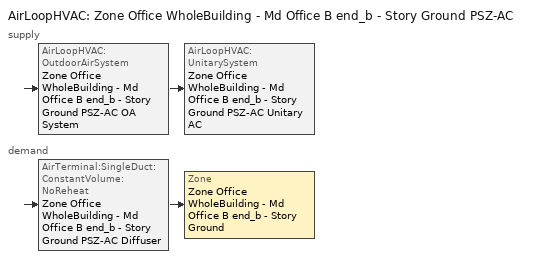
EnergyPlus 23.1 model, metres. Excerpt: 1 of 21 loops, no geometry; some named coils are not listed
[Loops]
AirLoopHVAC 'Zone Office WholeBuilding - Md Office B end_b - Story Ground PSZ-AC'
 supply: AirLoopHVAC:OutdoorAirSystem 'Zone Office WholeBuilding - Md Office B end_b - Story Ground PSZ-AC OA System' > AirLoopHVAC:UnitarySystem 'Zone Office WholeBuilding - Md Office B end_b - Story Ground PSZ-AC Unitary AC'
 demand: AirTerminal:SingleDuct:ConstantVolume:NoReheat 'Zone Office WholeBuilding - Md Office B end_b - Story Ground PSZ-AC Diffuser' > Zone 'Zone Office WholeBuilding - Md Office B end_b - Story Ground'
[ZoneControl:Thermostat]
Zone Office WholeBuilding - Md Office B end_b - Story Ground Thermostat: Zone or ZoneList=Zone Office WholeBuilding - Md Office B end_b - Story Ground; Control Type Schedule=Zone Office WholeBuilding - Md Office B end_b - Story Ground Thermostat Schedule; Control 1=Office WholeBuilding - Md Office - 90.1-2016 Thermostat 10; Temperature Difference Between Cutout And Setpoint {deltaC}=0
[ThermostatSetpoint:DualSetpoint]
Office WholeBuilding - Md Office - 90.1-2016 Thermostat 10: Heating Setpoint Temperature Schedule=OfficeMedium HTGSETP_SCH_YES_OPTIMUM; Cooling Setpoint Temperature Schedule=OfficeMedium CLGSETP_SCH_YES_OPTIMUM
[AirTerminal:SingleDuct:ConstantVolume:NoReheat]
Zone Office WholeBuilding - Md Office B end_b - Story Ground PSZ-AC Diffuser: Availability Schedule=Always On Discrete; Maximum Air Flow Rate {m3/s}=AutoSize
[Zone equipment]
Zone Office WholeBuilding - Md Office B end_b - Story Ground: Zone Office WholeBuilding - Md Office B end_b - Story Ground PSZ-AC Diffuser
[Sizing:Zone]
Zone Office WholeBuilding - Md Office B end_b - Story Ground: Zone Cooling Design Supply Air Temperature Input Method=SupplyAirTemperature; Zone Cooling Design Supply Air Temperature {C}=12.7778; Zone Cooling Design Supply Air Temperature Difference {deltaC}=11.11; Zone Heating Design Supply Air Temperature Input Method=SupplyAirTemperature; Zone Heating Design Supply Air Temperature {C}=50; Zone Heating Design Supply Air Temperature Difference {deltaC}=11.11; Zone Cooling Design Supply Air Humidity Ratio {kgWater/kgDryAir}=0.0085; Zone Heating Design Supply Air Humidity Ratio {kgWater/kgDryAir}=0.008; Design Specification Outdoor Air Object=Zone Office WholeBuilding - Md Office B end_b - Story Ground DSOA Space List; Cooling Design Air Flow Method=DesignDay; Cooling Design Air Flow Rate {m3/s}=0; Cooling Minimum Air Flow per Zone Floor Area {m3/s-m2}=0.000762; Cooling Minimum Air Flow {m3/s}=0; Cooling Minimum Air Flow Fraction=0; Heating Design Air Flow Method=DesignDay; Heating Design Air Flow Rate {m3/s}=0; Heating Maximum Air Flow per Zone Floor Area {m3/s-m2}=0.002032; Heating Maximum Air Flow {m3/s}=0.141576; Heating Maximum Air Flow Fraction=0.3; Account for Dedicated Outdoor Air System=No; Zone Load Sizing Method=Sensible Load Only No Latent Load; Zone Latent Cooling Design Supply Air Humidity Ratio Input Method=HumidityRatioDifference; Zone Cooling Design Supply Air Humidity Ratio Difference {kgWater/kgDryAir}=0.005; Zone Latent Heating Design Supply Air Humidity Ratio Input Method=HumidityRatioDifference; Zone Humidification Design Supply Air Humidity Ratio Difference {kgWater/kgDryAir}=0.005
[Controller:MechanicalVentilation]
Controller Mechanical Ventilation 6: Availability Schedule=Zone Office WholeBuilding - Md Office B end_b - Story Ground PSZ-AC Occ Sch; Demand Controlled Ventilation=No; System Outdoor Air Method=ZoneSum; Zone or ZoneList Name 1=Zone Office WholeBuilding - Md Office B end_b - Story Ground; Design Specification Outdoor Air Object Name 1=Office WholeBuilding - Md Office Ventilation
[DesignSpecification:OutdoorAir]
Office WholeBuilding - Md Office Ventilation: Outdoor Air Method=Sum; Outdoor Air Flow per Person {m3/s-person}=0; Outdoor Air Flow per Zone Floor Area {m3/s-m2}=0.0004318; Outdoor Air Flow per Zone {m3/s}=0; Outdoor Air Flow Air Changes per Hour {1/hr}=0
[DesignSpecification:OutdoorAir:SpaceList]
Zone Office WholeBuilding - Md Office B end_b - Story Ground DSOA Space List: Space Name 1=Office WholeBuilding - Md Office B end_b - Story Ground; Space Design Specification Outdoor Air Object Name 1=Office WholeBuilding - Md Office Ventilation
[AirLoopHVAC]
Zone Office WholeBuilding - Md Office B end_b - Story Ground PSZ-AC: Design Supply Air Flow Rate {m3/s}=AutoSize; Design Return Air Flow Fraction of Supply Air Flow=1
[Sizing:System]
Zone Office WholeBuilding - Md Office B end_b - Story Ground PSZ-AC: Type of Load to Size On=Sensible; Design Outdoor Air Flow Rate {m3/s}=Autosize; Central Heating Maximum System Air Flow Ratio=1; Preheat Design Temperature {C}=7.22222; Preheat Design Humidity Ratio {kgWater/kgDryAir}=0.008; Precool Design Temperature {C}=12.7778; Precool Design Humidity Ratio {kgWater/kgDryAir}=0.008; Central Cooling Design Supply Air Temperature {C}=12.7778; Central Heating Design Supply Air Temperature {C}=50; Type of Zone Sum to Use=Coincident; 100% Outdoor Air in Cooling=No; 100% Outdoor Air in Heating=No; Central Cooling Design Supply Air Humidity Ratio {kgWater/kgDryAir}=0.0085; Central Heating Design Supply Air Humidity Ratio {kgWater/kgDryAir}=0.008; Cooling Supply Air Flow Rate Method=DesignDay; Cooling Supply Air Flow Rate {m3/s}=0; Cooling Supply Air Flow Rate Per Floor Area {m3/s-m2}=0.00996765; Cooling Fraction of Autosized Cooling Supply Air Flow Rate=1; Cooling Supply Air Flow Rate Per Unit Cooling Capacity {m3/s-W}=3.94755e-05; Heating Supply Air Flow Rate Method=DesignDay; Heating Supply Air Flow Rate {m3/s}=0; Heating Supply Air Flow Rate Per Floor Area {m3/s-m2}=0.00996765; Heating Fraction of Autosized Heating Supply Air Flow Rate=1; Heating Fraction of Autosized Cooling Supply Air Flow Rate=1; Heating Supply Air Flow Rate Per Unit Heating Capacity {m3/s-W}=3.15882e-05; System Outdoor Air Method=ZoneSum; Zone Maximum Outdoor Air Fraction=1; Cooling Design Capacity Method=CoolingDesignCapacity; Cooling Design Capacity {W}=Autosize; Cooling Design Capacity Per Floor Area {W/m2}=234.7; Fraction of Autosized Cooling Design Capacity=1; Heating Design Capacity Method=HeatingDesignCapacity; Heating Design Capacity {W}=Autosize; Heating Design Capacity Per Floor Area {W/m2}=157; Fraction of Autosized Heating Design Capacity=1; Central Cooling Capacity Control Method=OnOff; Occupant Diversity=Autosize
[Controller:OutdoorAir]
Zone Office WholeBuilding - Md Office B end_b - Story Ground PSZ-AC OA System Controller: Minimum Outdoor Air Flow Rate {m3/s}=Autosize; Maximum Outdoor Air Flow Rate {m3/s}=Autosize; Economizer Control Type=NoEconomizer; Economizer Control Action Type=ModulateFlow; Economizer Maximum Limit Dry-Bulb Temperature {C}=28; Economizer Maximum Limit Enthalpy {J/kg}=64000; Lockout Type=LockoutWithHeating; Minimum Limit Type=FixedMinimum; Minimum Outdoor Air Schedule=Zone Office WholeBuilding - Md Office B end_b - Story Ground PSZ-AC Occ Sch; Maximum Fraction of Outdoor Air Schedule=ZoneOfficeWholeBuildingMdOfficeBendbStoryGroundPSZACmaxOASch; Mechanical Ventilation Controller=Controller Mechanical Ventilation 6; High Humidity Control=No; Control High Indoor Humidity Based on Outdoor Humidity Ratio=Yes; Heat Recovery Bypass Control Type=BypassWhenWithinEconomizerLimits
[SetpointManager:MixedAir]
Zone Office WholeBuilding - Md Office B end_b - Story Ground PSZ-AC Mixed Air Node OS Default SPM: Control Variable=Temperature; Setpoint Node or NodeList=Zone Office WholeBuilding - Md Office B end_b - Story Ground PSZ-AC Mixed Air Node
[AirLoopHVAC:UnitarySystem]
Zone Office WholeBuilding - Md Office B end_b - Story Ground PSZ-AC Unitary AC: Control Type=Load; Controlling Zone or Thermostat Location=Zone Office WholeBuilding - Md Office B end_b - Story Ground; Dehumidification Control Type=None; Availability Schedule=Outage Availability Schedule; Supply Fan=Zone Office WholeBuilding - Md Office B end_b - Story Ground PSZ-AC Fan; Fan Placement=DrawThrough; Supply Air Fan Operating Mode Schedule=Zone Office WholeBuilding - Md Office B end_b - Story Ground PSZ-AC Occ Sch; Heating Coil=Zone Office WholeBuilding - Md Office B end_b - Story Ground PSZ-AC Water Htg Coil; DX Heating Coil Sizing Ratio=1; Cooling Coil=Zone Office WholeBuilding - Md Office B end_b - Story Ground PSZ-AC 1spd DX AC Clg Coil 11kBtu/hr 14.0SEER; Use DOAS DX Cooling Coil=No; Minimum Supply Air Temperature {C}=2; Latent Load Control=SensibleOnlyLoadControl; Supplemental Heating Coil=Zone Office WholeBuilding - Md Office B end_b - Story Ground PSZ-AC Electric Backup Htg Coil; Cooling Supply Air Flow Rate {m3/s}=Autosize; Heating Supply Air Flow Rate {m3/s}=Autosize; No Load Supply Air Flow Rate {m3/s}=Autosize; Maximum Supply Air Temperature {C}=80; Maximum Outdoor Dry-Bulb Temperature for Supplemental Heater Operation {C}=21; Maximum Cycling Rate {cycles/hr}=2.5; Heat Pump Time Constant {s}=60; Fraction of On-Cycle Power Use=0.01; Heat Pump Fan Delay Time {s}=60; Ancillary On-Cycle Electric Power {W}=0; Ancillary Off-Cycle Electric Power {W}=0
[Fan:OnOff]
Zone Office WholeBuilding - Md Office B end_b - Story Ground PSZ-AC Fan: Availability Schedule=Always On Discrete; Fan Total Efficiency=0.55575; Pressure Rise {Pa}=622.722; Maximum Flow Rate {m3/s}=Autosize; Motor Efficiency=0.855; Motor In Airstream Fraction=1; Fan Power Ratio Function of Speed Ratio Curve=Fan On Off Power Curve 5; Fan Efficiency Ratio Function of Speed Ratio Curve=Fan On Off Efficiency Curve 5
[Coil:Cooling:DX:SingleSpeed]
Zone Office WholeBuilding - Md Office B end_b - Story Ground PSZ-AC 1spd DX AC Clg Coil 11kBtu/hr 14.0SEER: Availability Schedule=Always On Discrete; Gross Rated Total Cooling Capacity {W}=Autosize; Gross Rated Sensible Heat Ratio=Autosize; Gross Rated Cooling COP {W/W}=4.11713; Rated Air Flow Rate {m3/s}=Autosize; Rated Evaporator Fan Power Per Volume Flow Rate 2017 {W/(m3/s)}=773.3; Rated Evaporator Fan Power Per Volume Flow Rate 2023 {W/(m3/s)}=934.4; Total Cooling Capacity Function of Temperature Curve=PSZ-AC_Unitary_PackagecoolCapFT; Total Cooling Capacity Function of Flow Fraction Curve=PSZ-AC_Unitary_PackagecoolFFF; Energy Input Ratio Function of Temperature Curve=PSZ-AC DX Unitary Package EIRFT; Energy Input Ratio Function of Flow Fraction Curve=PSZ-AC_Unitary_PackagecoolEIRFFF; Part Load Fraction Correlation Curve=PSZ-AC_Unitary_PackagecoolPLR; Minimum Outdoor Dry-Bulb Temperature for Compressor Operation {C}=-25; Nominal Time for Condensate Removal to Begin {s}=0; Ratio of Initial Moisture Evaporation Rate and Steady State Latent Capacity=0; Maximum Cycling Rate {cycles/hr}=0; Latent Capacity Time Constant {s}=0; Condenser Type=AirCooled; Evaporative Condenser Effectiveness=0.9; Evaporative Condenser Air Flow Rate {m3/s}=Autosize; Evaporative Condenser Pump Rated Power Consumption {W}=Autosize; Crankcase Heater Capacity {W}=0; Maximum Outdoor Dry-Bulb Temperature for Crankcase Heater Operation {C}=10; Basin Heater Capacity {W/K}=0; Basin Heater Setpoint Temperature {C}=2
[Coil:Heating:Electric]
Zone Office WholeBuilding - Md Office B end_b - Story Ground PSZ-AC Electric Backup Htg Coil: Availability Schedule=Always On Discrete; Efficiency=1; Nominal Capacity {W}=Autosize
[SetpointManager:SingleZone:Reheat]
Zone Office WholeBuilding - Md Office B end_b - Story Ground Setpoint Manager SZ Reheat: Control Variable=Temperature; Minimum Supply Air Temperature {C}=12.7778; Maximum Supply Air Temperature {C}=50; Control Zone=Zone Office WholeBuilding - Md Office B end_b - Story Ground; Setpoint Node or NodeList=Zone Office WholeBuilding - Md Office B end_b - Story Ground PSZ-AC Supply Outlet Node
[Schedule:Day:Interval]
OfficeMedium HTGSETP_SCH_YES_OPTIMUM Default: Average, 24:00, 18.7783
Schedule Day 44: No, 01:00, 0.782448, 02:00, 1.56488, 03:00, 0, 04:00, 0, 05:00, 0, 06:00, 0, 07:00, 0, 08:00, 0, 09:00, 0, 10:00, 0, 11:00, 0, 12:00, 0, 13:00, 0, 14:00, 0, 15:00, 0, 16:00, 0, 17:00, 0, 18:00, 0, 19:00, 0, 20:00, 0, 21:00, 0, 22:00, 0, 23:00, 0, 24:00, 0
Schedule Day 45: No, 01:00, 0, 02:00, 0, 03:00, 2.34731, 04:00, 3.12973, 05:00, 3.91216, 06:00, 4.69459, 07:00, 5.47702, 08:00, 6.25945, 09:00, 7.04188, 10:00, 7.82431, 11:00, 8.60674, 12:00, 9.38916, 13:00, 10.1716, 14:00, 10.954, 15:00, 11.7365, 16:00, 12.5189, 17:00, 13.3013, 18:00, 14.0837, 19:00, 14.8662, 20:00, 15.6486, 21:00, 16.431, 22:00, 17.2135, 23:00, 17.9959, 24:00, 18.7783
OfficeMedium HTGSETP_SCH_YES_OPTIMUM Summer Design Day: No, 24:00, 15.6
OfficeMedium HTGSETP_SCH_YES_OPTIMUM Winter Design Day: No, 05:00, 15.6, 06:00, 17.6, 07:00, 19.6, 22:00, 21, 24:00, 15.6
OfficeMedium CLGSETP_SCH_YES_OPTIMUM Default: Average, 24:00, 88.9143
Schedule Day 30: No, 01:00, 3.70485, 02:00, 7.40961, 03:00, 0, 04:00, 0, 05:00, 0, 06:00, 0, 07:00, 0, 08:00, 0, 09:00, 0, 10:00, 0, 11:00, 0, 12:00, 0, 13:00, 0, 14:00, 0, 15:00, 0, 16:00, 0, 17:00, 0, 18:00, 0, 19:00, 0, 20:00, 0, 21:00, 0, 22:00, 0, 23:00, 0, 24:00, 0
Schedule Day 31: No, 01:00, 0, 02:00, 0, 03:00, 11.1144, 04:00, 14.8191, 05:00, 18.5239, 06:00, 22.2286, 07:00, 25.9334, 08:00, 29.6382, 09:00, 33.3429, 10:00, 37.0477, 11:00, 40.7524, 12:00, 44.4572, 13:00, 48.1619, 14:00, 51.8667, 15:00, 55.5715, 16:00, 59.2762, 17:00, 62.981, 18:00, 66.6857, 19:00, 70.3905, 20:00, 74.0953, 21:00, 77.8, 22:00, 81.5048, 23:00, 85.2095, 24:00, 88.9143
OfficeMedium CLGSETP_SCH_YES_OPTIMUM Summer Design Day: No, 05:00, 26.7, 06:00, 25.7, 07:00, 25, 22:00, 24, 24:00, 26.7
OfficeMedium CLGSETP_SCH_YES_OPTIMUM Winter Design Day: No, 24:00, 26.7
Zone Office WholeBuilding - Md Office B end_b - Story Ground PSZ-AC Occ Sch Sunday: No, 24:00, 0
Zone Office WholeBuilding - Md Office B end_b - Story Ground PSZ-AC Occ Sch Default: No, 00:10, 1, 21:30, 0, 24:00, 1
Zone Office WholeBuilding - Md Office B end_b - Story Ground PSZ-AC Occ Sch Saturday: No, 07:20, 0, 12:59, 1, 24:00, 0
Schedule Day 28: No, 01:00, 0, 02:00, 0, 03:00, 0, 04:00, 0, 05:00, 0, 06:00, 0, 07:00, 0, 08:00, 0, 09:00, 0, 10:00, 0, 11:00, 0, 12:00, 0, 13:00, 0, 14:00, 0, 15:00, 0, 16:00, 0, 17:00, 0, 18:00, 0, 19:00, 0, 20:00, 0, 21:00, 0, 22:00, 0, 23:00, 0, 24:00, 0
Schedule Day 29: No, 01:00, 0, 02:00, 0, 03:00, 0, 04:00, 0, 05:00, 0, 06:00, 0, 07:00, 0, 08:00, 0, 09:00, 0, 10:00, 0, 11:00, 0, 12:00, 0, 13:00, 0, 14:00, 0, 15:00, 0, 16:00, 0, 17:00, 0, 18:00, 0, 19:00, 0, 20:00, 0, 21:00, 0, 22:00, 1, 23:00, 1, 24:00, 1
Zone Office WholeBuilding - Md Office B end_b - Story Ground PSZ-AC Occ Sch Summer Design Day; Zone Office WholeBuilding - Md Office B end_b - Story Ground PSZ-AC Occ Sch Winter Design Day: No, 24:00, 1
Schedule Day 24: No, 01:00, 0.7, 02:00, 0.7, 03:00, 0, 04:00, 0, 05:00, 0, 06:00, 0, 07:00, 0, 08:00, 0, 09:00, 0, 10:00, 0, 11:00, 0, 12:00, 0, 13:00, 0, 14:00, 0, 15:00, 0, 16:00, 0, 17:00, 0, 18:00, 0, 19:00, 0, 20:00, 0, 21:00, 0, 22:00, 0, 23:00, 0, 24:00, 0
Schedule Day 25: No, 01:00, 0, 02:00, 0, 03:00, 0.7, 04:00, 0.7, 05:00, 0.7, 06:00, 0.7, 07:00, 0.7, 08:00, 0.7, 09:00, 0.7, 10:00, 0.7, 11:00, 0.7, 12:00, 0.7, 13:00, 0.7, 14:00, 0.7, 15:00, 0.7, 16:00, 0.7, 17:00, 0.7, 18:00, 0.7, 19:00, 0.7, 20:00, 0.7, 21:00, 0.7, 22:00, 0.7, 23:00, 0.7, 24:00, 0.7
ZoneOfficeWholeBuildingMdOfficeBendbStoryGroundPSZACmaxOASchDefault: No, 24:00, 0.7
[Schedule:Week:Daily]
OfficeMedium HTGSETP_SCH_YES_OPTIMUM Week Rule - Jan1-May27; OfficeMedium HTGSETP_SCH_YES_OPTIMUM Week Rule - Jun4-Dec31: OfficeMedium HTGSETP_SCH_YES_OPTIMUM Default, OfficeMedium HTGSETP_SCH_YES_OPTIMUM Default, OfficeMedium HTGSETP_SCH_YES_OPTIMUM Default, OfficeMedium HTGSETP_SCH_YES_OPTIMUM Default, OfficeMedium HTGSETP_SCH_YES_OPTIMUM Default, OfficeMedium HTGSETP_SCH_YES_OPTIMUM Default, OfficeMedium HTGSETP_SCH_YES_OPTIMUM Default, OfficeMedium HTGSETP_SCH_YES_OPTIMUM Default, OfficeMedium HTGSETP_SCH_YES_OPTIMUM Summer Design Day, OfficeMedium HTGSETP_SCH_YES_OPTIMUM Winter Design Day, OfficeMedium HTGSETP_SCH_YES_OPTIMUM Default, OfficeMedium HTGSETP_SCH_YES_OPTIMUM Default
OfficeMedium HTGSETP_SCH_YES_OPTIMUM Week Rule - May28-Jun3: OfficeMedium HTGSETP_SCH_YES_OPTIMUM Default, OfficeMedium HTGSETP_SCH_YES_OPTIMUM Default, OfficeMedium HTGSETP_SCH_YES_OPTIMUM Default, OfficeMedium HTGSETP_SCH_YES_OPTIMUM Default, Schedule Day 44, Schedule Day 45, OfficeMedium HTGSETP_SCH_YES_OPTIMUM Default, OfficeMedium HTGSETP_SCH_YES_OPTIMUM Default, OfficeMedium HTGSETP_SCH_YES_OPTIMUM Summer Design Day, OfficeMedium HTGSETP_SCH_YES_OPTIMUM Winter Design Day, OfficeMedium HTGSETP_SCH_YES_OPTIMUM Default, OfficeMedium HTGSETP_SCH_YES_OPTIMUM Default
OfficeMedium CLGSETP_SCH_YES_OPTIMUM Week Rule - Jan1-May27; OfficeMedium CLGSETP_SCH_YES_OPTIMUM Week Rule - Jun4-Dec31: OfficeMedium CLGSETP_SCH_YES_OPTIMUM Default, OfficeMedium CLGSETP_SCH_YES_OPTIMUM Default, OfficeMedium CLGSETP_SCH_YES_OPTIMUM Default, OfficeMedium CLGSETP_SCH_YES_OPTIMUM Default, OfficeMedium CLGSETP_SCH_YES_OPTIMUM Default, OfficeMedium CLGSETP_SCH_YES_OPTIMUM Default, OfficeMedium CLGSETP_SCH_YES_OPTIMUM Default, OfficeMedium CLGSETP_SCH_YES_OPTIMUM Default, OfficeMedium CLGSETP_SCH_YES_OPTIMUM Summer Design Day, OfficeMedium CLGSETP_SCH_YES_OPTIMUM Winter Design Day, OfficeMedium CLGSETP_SCH_YES_OPTIMUM Default, OfficeMedium CLGSETP_SCH_YES_OPTIMUM Default
OfficeMedium CLGSETP_SCH_YES_OPTIMUM Week Rule - May28-Jun3: OfficeMedium CLGSETP_SCH_YES_OPTIMUM Default, OfficeMedium CLGSETP_SCH_YES_OPTIMUM Default, OfficeMedium CLGSETP_SCH_YES_OPTIMUM Default, OfficeMedium CLGSETP_SCH_YES_OPTIMUM Default, Schedule Day 30, Schedule Day 31, OfficeMedium CLGSETP_SCH_YES_OPTIMUM Default, OfficeMedium CLGSETP_SCH_YES_OPTIMUM Default, OfficeMedium CLGSETP_SCH_YES_OPTIMUM Summer Design Day, OfficeMedium CLGSETP_SCH_YES_OPTIMUM Winter Design Day, OfficeMedium CLGSETP_SCH_YES_OPTIMUM Default, OfficeMedium CLGSETP_SCH_YES_OPTIMUM Default
Zone Office WholeBuilding - Md Office B end_b - Story Ground PSZ-AC Occ Sch Week Rule - Jan1-May27; Zone Office WholeBuilding - Md Office B end_b - Story Ground PSZ-AC Occ Sch Week Rule - Jun4-Dec31: Zone Office WholeBuilding - Md Office B end_b - Story Ground PSZ-AC Occ Sch Sunday, Zone Office WholeBuilding - Md Office B end_b - Story Ground PSZ-AC Occ Sch Default, Zone Office WholeBuilding - Md Office B end_b - Story Ground PSZ-AC Occ Sch Default, Zone Office WholeBuilding - Md Office B end_b - Story Ground PSZ-AC Occ Sch Default, Zone Office WholeBuilding - Md Office B end_b - Story Ground PSZ-AC Occ Sch Default, Zone Office WholeBuilding - Md Office B end_b - Story Ground PSZ-AC Occ Sch Default, Zone Office WholeBuilding - Md Office B end_b - Story Ground PSZ-AC Occ Sch Saturday, Zone Office WholeBuilding - Md Office B end_b - Story Ground PSZ-AC Occ Sch Default, Zone Office WholeBuilding - Md Office B end_b - Story Ground PSZ-AC Occ Sch Summer Design Day, Zone Office WholeBuilding - Md Office B end_b - Story Ground PSZ-AC Occ Sch Winter Design Day, Zone Office WholeBuilding - Md Office B end_b - Story Ground PSZ-AC Occ Sch Default, Zone Office WholeBuilding - Md Office B end_b - Story Ground PSZ-AC Occ Sch Default
Zone Office WholeBuilding - Md Office B end_b - Story Ground PSZ-AC Occ Sch Week Rule - May28-Jun3: Zone Office WholeBuilding - Md Office B end_b - Story Ground PSZ-AC Occ Sch Sunday, Zone Office WholeBuilding - Md Office B end_b - Story Ground PSZ-AC Occ Sch Default, Zone Office WholeBuilding - Md Office B end_b - Story Ground PSZ-AC Occ Sch Default, Zone Office WholeBuilding - Md Office B end_b - Story Ground PSZ-AC Occ Sch Default, Schedule Day 28, Schedule Day 29, Zone Office WholeBuilding - Md Office B end_b - Story Ground PSZ-AC Occ Sch Saturday, Zone Office WholeBuilding - Md Office B end_b - Story Ground PSZ-AC Occ Sch Default, Zone Office WholeBuilding - Md Office B end_b - Story Ground PSZ-AC Occ Sch Summer Design Day, Zone Office WholeBuilding - Md Office B end_b - Story Ground PSZ-AC Occ Sch Winter Design Day, Zone Office WholeBuilding - Md Office B end_b - Story Ground PSZ-AC Occ Sch Default, Zone Office WholeBuilding - Md Office B end_b - Story Ground PSZ-AC Occ Sch Default
ZoneOfficeWholeBuildingMdOfficeBendbStoryGroundPSZACmaxOASch Week Rule - Jan1-May27; ZoneOfficeWholeBuildingMdOfficeBendbStoryGroundPSZACmaxOASch Week Rule - Jun4-Dec31: ZoneOfficeWholeBuildingMdOfficeBendbStoryGroundPSZACmaxOASchDefault, ZoneOfficeWholeBuildingMdOfficeBendbStoryGroundPSZACmaxOASchDefault, ZoneOfficeWholeBuildingMdOfficeBendbStoryGroundPSZACmaxOASchDefault, ZoneOfficeWholeBuildingMdOfficeBendbStoryGroundPSZACmaxOASchDefault, ZoneOfficeWholeBuildingMdOfficeBendbStoryGroundPSZACmaxOASchDefault, ZoneOfficeWholeBuildingMdOfficeBendbStoryGroundPSZACmaxOASchDefault, ZoneOfficeWholeBuildingMdOfficeBendbStoryGroundPSZACmaxOASchDefault, ZoneOfficeWholeBuildingMdOfficeBendbStoryGroundPSZACmaxOASchDefault, ZoneOfficeWholeBuildingMdOfficeBendbStoryGroundPSZACmaxOASchDefault, ZoneOfficeWholeBuildingMdOfficeBendbStoryGroundPSZACmaxOASchDefault, ZoneOfficeWholeBuildingMdOfficeBendbStoryGroundPSZACmaxOASchDefault, ZoneOfficeWholeBuildingMdOfficeBendbStoryGroundPSZACmaxOASchDefault
ZoneOfficeWholeBuildingMdOfficeBendbStoryGroundPSZACmaxOASch Week Rule - May28-Jun3: ZoneOfficeWholeBuildingMdOfficeBendbStoryGroundPSZACmaxOASchDefault, ZoneOfficeWholeBuildingMdOfficeBendbStoryGroundPSZACmaxOASchDefault, ZoneOfficeWholeBuildingMdOfficeBendbStoryGroundPSZACmaxOASchDefault, ZoneOfficeWholeBuildingMdOfficeBendbStoryGroundPSZACmaxOASchDefault, Schedule Day 24, Schedule Day 25, ZoneOfficeWholeBuildingMdOfficeBendbStoryGroundPSZACmaxOASchDefault, ZoneOfficeWholeBuildingMdOfficeBendbStoryGroundPSZACmaxOASchDefault, ZoneOfficeWholeBuildingMdOfficeBendbStoryGroundPSZACmaxOASchDefault, ZoneOfficeWholeBuildingMdOfficeBendbStoryGroundPSZACmaxOASchDefault, ZoneOfficeWholeBuildingMdOfficeBendbStoryGroundPSZACmaxOASchDefault, ZoneOfficeWholeBuildingMdOfficeBendbStoryGroundPSZACmaxOASchDefault
[Schedule:Year]
OfficeMedium HTGSETP_SCH_YES_OPTIMUM: OfficeMedium HTGSETP_SCH_YES_OPTIMUM Week Rule - Jan1-May27, 1, 1, 5, 27, OfficeMedium HTGSETP_SCH_YES_OPTIMUM Week Rule - May28-Jun3, 5, 28, 6, 3, OfficeMedium HTGSETP_SCH_YES_OPTIMUM Week Rule - Jun4-Dec31, 6, 4, 12, 31
OfficeMedium CLGSETP_SCH_YES_OPTIMUM: OfficeMedium CLGSETP_SCH_YES_OPTIMUM Week Rule - Jan1-May27, 1, 1, 5, 27, OfficeMedium CLGSETP_SCH_YES_OPTIMUM Week Rule - May28-Jun3, 5, 28, 6, 3, OfficeMedium CLGSETP_SCH_YES_OPTIMUM Week Rule - Jun4-Dec31, 6, 4, 12, 31
Zone Office WholeBuilding - Md Office B end_b - Story Ground PSZ-AC Occ Sch: Zone Office WholeBuilding - Md Office B end_b - Story Ground PSZ-AC Occ Sch Week Rule - Jan1-May27, 1, 1, 5, 27, Zone Office WholeBuilding - Md Office B end_b - Story Ground PSZ-AC Occ Sch Week Rule - May28-Jun3, 5, 28, 6, 3, Zone Office WholeBuilding - Md Office B end_b - Story Ground PSZ-AC Occ Sch Week Rule - Jun4-Dec31, 6, 4, 12, 31
ZoneOfficeWholeBuildingMdOfficeBendbStoryGroundPSZACmaxOASch: ZoneOfficeWholeBuildingMdOfficeBendbStoryGroundPSZACmaxOASch Week Rule - Jan1-May27, 1, 1, 5, 27, ZoneOfficeWholeBuildingMdOfficeBendbStoryGroundPSZACmaxOASch Week Rule - May28-Jun3, 5, 28, 6, 3, ZoneOfficeWholeBuildingMdOfficeBendbStoryGroundPSZACmaxOASch Week Rule - Jun4-Dec31, 6, 4, 12, 31
[Schedule:Compact]
Outage Availability Schedule: Through: 01/01, For: AllDays, Until: 24:00, 1, Through: 01/02, For: AllDays, Until: 24:00, 1, Through: 01/03, For: AllDays, Until: 24:00, 1, Through: 01/04, For: AllDays, Until: 24:00, 1, Through: 01/05, For: AllDays, Until: 24:00, 1, Through: 01/06, For: AllDays, Until: 24:00, 1, Through: 01/07, For: AllDays, Until: 24:00, 1, Through: 01/08, For: AllDays, Until: 24:00, 1, Through: 01/09, For: AllDays, Until: 24:00, 1, Through: 01/10, For: AllDays, Until: 24:00, 1, Through: 01/11, For: AllDays, Until: 24:00, 1, Through: 01/12, For: AllDays, Until: 24:00, 1, Through: 01/13, For: AllDays, Until: 24:00, 1, Through: 01/14, For: AllDays, Until: 24:00, 1, Through: 01/15, For: AllDays, Until: 24:00, 1, Through: 01/16, For: AllDays, Until: 24:00, 1, Through: 01/17, For: AllDays, Until: 24:00, 1, Through: 01/18, For: AllDays, Until: 24:00, 1, Through: 01/19, For: AllDays, Until: 24:00, 1, Through: 01/20, For: AllDays, Until: 24:00, 1, Through: 01/21, For: AllDays, Until: 24:00, 1, Through: 01/22, For: AllDays, Until: 24:00, 1, Through: 01/23, For: AllDays, Until: 24:00, 1, Through: 01/24, For: AllDays, Until: 24:00, 1, Through: 01/25, For: AllDays, Until: 24:00, 1, Through: 01/26, For: AllDays, Until: 24:00, 1, Through: 01/27, For: AllDays, Until: 24:00, 1, Through: 01/28, For: AllDays, Until: 24:00, 1, Through: 01/29, For: AllDays, Until: 24:00, 1, Through: 01/30, For: AllDays, Until: 24:00, 1, Through: 01/31, For: AllDays, Until: 24:00, 1, Through: 02/01, For: AllDays, Until: 24:00, 1, Through: 02/02, For: AllDays, Until: 24:00, 1, Through: 02/03, For: AllDays, Until: 24:00, 1, Through: 02/04, For: AllDays, Until: 24:00, 1, Through: 02/05, For: AllDays, Until: 24:00, 1, Through: 02/06, For: AllDays, Until: 24:00, 1, Through: 02/07, For: AllDays, Until: 24:00, 1, Through: 02/08, For: AllDays, Until: 24:00, 1, Through: 02/09, For: AllDays, Until: 24:00, 1, Through: 02/10, For: AllDays, Until: 24:00, 1, Through: 02/11, For: AllDays, Until: 24:00, 1, Through: 02/12, For: AllDays, Until: 24:00, 1, Through: 02/13, For: AllDays, Until: 24:00, 1, Through: 02/14, For: AllDays, Until: 24:00, 1, Through: 02/15, For: AllDays, Until: 24:00, 1, Through: 02/16, For: AllDays, Until: 24:00, 1, Through: 02/17, For: AllDays, Until: 24:00, 1, Through: 02/18, For: AllDays, Until: 24:00, 1, Through: 02/19, For: AllDays, Until: 24:00, 1, Through: 02/20, For: AllDays, Until: 24:00, 1, Through: 02/21, For: AllDays, Until: 24:00, 1, Through: 02/22, For: AllDays, Until: 24:00, 1, Through: 02/23, For: AllDays, Until: 24:00, 1, Through: 02/24, For: AllDays, Until: 24:00, 1, Through: 02/25, For: AllDays, Until: 24:00, 1, Through: 02/26, For: AllDays, Until: 24:00, 1, Through: 02/27, For: AllDays, Until: 24:00, 1, Through: 02/28, For: AllDays, Until: 24:00, 1, Through: 03/01, For: AllDays, Until: 24:00, 1, Through: 03/02, For: AllDays, Until: 24:00, 1, Through: 03/03, For: AllDays, Until: 24:00, 1, Through: 03/04, For: AllDays, Until: 24:00, 1, Through: 03/05, For: AllDays, Until: 24:00, 1, Through: 03/06, For: AllDays, Until: 24:00, 1, Through: 03/07, For: AllDays, Until: 24:00, 1, Through: 03/08, For: AllDays, Until: 24:00, 1, Through: 03/09, For: AllDays, Until: 24:00, 1, Through: 03/10, For: AllDays, Until: 24:00, 1, Through: 03/11, For: AllDays, Until: 24:00, 1, Through: 03/12, For: AllDays, Until: 24:00, 1, Through: 03/13, For: AllDays, Until: 24:00, 1, Through: 03/14, For: AllDays, Until: 24:00, 1, Through: 03/15, For: AllDays, Until: 24:00, 1, Through: 03/16, For: AllDays, Until: 24:00, 1, Through: 03/17, For: AllDays, Until: 24:00, 1, Through: 03/18, For: AllDays, Until: 24:00, 1, Through: 03/19, For: AllDays, Until: 24:00, 1, Through: 03/20, For: AllDays, Until: 24:00, 1, Through: 03/21, For: AllDays, Until: 24:00, 1, Through: 03/22, For: AllDays, Until: 24:00, 1, Through: 03/23, For: AllDays, Until: 24:00, 1, Through: 03/24, For: AllDays, Until: 24:00, 1, Through: 03/25, For: AllDays, Until: 24:00, 1, Through: 03/26, For: AllDays, Until: 24:00, 1, Through: 03/27, For: AllDays, Until: 24:00, 1, Through: 03/28, For: AllDays, Until: 24:00, 1, Through: 03/29, For: AllDays, Until: 24:00, 1, Through: 03/30, For: AllDays, Until: 24:00, 1, Through: 03/31, For: AllDays, Until: 24:00, 1, Through: 04/01, For: AllDays, Until: 24:00, 1, Through: 04/02, For: AllDays, Until: 24:00, 1, Through: 04/03, For: AllDays, Until: 24:00, 1, Through: 04/04, For: AllDays, Until: 24:00, 1, Through: 04/05, For: AllDays, Until: 24:00, 1, Through: 04/06, For: AllDays, Until: 24:00, 1, Through: 04/07, For: AllDays, Until: 24:00, 1, Through: 04/08, For: AllDays, Until: 24:00, 1, Through: 04/09, For: AllDays, Until: 24:00, 1, Through: 04/10, For: AllDays, Until: 24:00, 1, Through: 04/11, For: AllDays, Until: 24:00, 1, Through: 04/12, For: AllDays, Until: 24:00, 1, Through: 04/13, For: AllDays, Until: 24:00, 1, Through: 04/14, For: AllDays, Until: 24:00, 1, Through: 04/15, For: AllDays, Until: 24:00, 1, Through: 04/16, For: AllDays, Until: 24:00, 1, Through: 04/17, For: AllDays, Until: 24:00, 1, Through: 04/18, For: AllDays, Until: 24:00, 1, Through: 04/19, For: AllDays, Until: 24:00, 1, Through: 04/20, For: AllDays, Until: 24:00, 1, Through: 04/21, For: AllDays, Until: 24:00, 1, Through: 04/22, For: AllDays, Until: 24:00, 1, Through: 04/23, For: AllDays, Until: 24:00, 1, Through: 04/24, For: AllDays, Until: 24:00, 1, Through: 04/25, For: AllDays, Until: 24:00, 1, Through: 04/26, For: AllDays, Until: 24:00, 1, Through: 04/27, For: AllDays, Until: 24:00, 1, Through: 04/28, For: AllDays, Until: 24:00, 1, Through: 04/29, For: AllDays, Until: 24:00, 1, Through: 04/30, For: AllDays, Until: 24:00, 1, Through: 05/01, For: AllDays, Until: 24:00, 1, Through: 05/02, For: AllDays, Until: 24:00, 1, Through: 05/03, For: AllDays, Until: 24:00, 1, Through: 05/04, For: AllDays, Until: 24:00, 1, Through: 05/05, For: AllDays, Until: 24:00, 1, Through: 05/06, For: AllDays, Until: 24:00, 1, Through: 05/07, For: AllDays, Until: 24:00, 1, Through: 05/08, For: AllDays, Until: 24:00, 1, Through: 05/09, For: AllDays, Until: 24:00, 1, Through: 05/10, For: AllDays, Until: 24:00, 1, Through: 05/11, For: AllDays, Until: 24:00, 1, Through: 05/12, For: AllDays, Until: 24:00, 1, Through: 05/13, For: AllDays, Until: 24:00, 1, Through: 05/14, For: AllDays, Until: 24:00, 1, Through: 05/15, For: AllDays, Until: 24:00, 1, Through: 05/16, For: AllDays, Until: 24:00, 1, Through: 05/17, For: AllDays, Until: 24:00, 1, Through: 05/18, For: AllDays, Until: 24:00, 1, Through: 05/19, For: AllDays, Until: 24:00, 1, Through: 05/20, For: AllDays, Until: 24:00, 1, Through: 05/21, For: AllDays, Until: 24:00, 1, Through: 05/22, For: AllDays, Until: 24:00, 1, Through: 05/23, For: AllDays, Until: 24:00, 1, Through: 05/24, For: AllDays, Until: 24:00, 1, Through: 05/25, For: AllDays, Until: 24:00, 1, Through: 05/26, For: AllDays, Until: 24:00, 1, Through: 05/27, For: AllDays, Until: 24:00, 1, Through: 05/28, For: AllDays, Until: 24:00, 1, Through: 05/29, For: AllDays, Until: 24:00, 1, Through: 05/30, For: AllDays, Until: 24:00, 1, Through: 05/31, For: AllDays, Until: 24:00, 1, Through: 06/01, For: AllDays, Until: 02:00, 1, Until: 24:00, 0, Through: 06/02, For: AllDays, Until: 01:00, 0, Until: 24:00, 1, Through: 06/03, For: AllDays, Until: 24:00, 1, Through: 06/04, For: AllDays, Until: 24:00, 1, Through: 06/05, For: AllDays, Until: 24:00, 1, Through: 06/06, For: AllDays, Until: 24:00, 1, Through: 06/07, For: AllDays, Until: 24:00, 1, Through: 06/08, For: AllDays, Until: 24:00, 1, Through: 06/09, For: AllDays, Until: 24:00, 1, Through: 06/10, For: AllDays, Until: 24:00, 1, Through: 06/11, For: AllDays, Until: 24:00, 1, Through: 06/12, For: AllDays, Until: 24:00, 1, Through: 06/13, For: AllDays, Until: 24:00, 1, Through: 06/14, For: AllDays, Until: 24:00, 1, Through: 06/15, For: AllDays, Until: 24:00, 1, Through: 06/16, For: AllDays, Until: 24:00, 1, Through: 06/17, For: AllDays, Until: 24:00, 1, Through: 06/18, For: AllDays, Until: 24:00, 1, Through: 06/19, For: AllDays, Until: 24:00, 1, Through: 06/20, For: AllDays, Until: 24:00, 1, Through: 06/21, For: AllDays, Until: 24:00, 1, Through: 06/22, For: AllDays, Until: 24:00, 1, Through: 06/23, For: AllDays, Until: 24:00, 1, Through: 06/24, For: AllDays, Until: 24:00, 1, Through: 06/25, For: AllDays, Until: 24:00, 1, Through: 06/26, For: AllDays, Until: 24:00, 1, Through: 06/27, For: AllDays, Until: 24:00, 1, Through: 06/28, For: AllDays, Until: 24:00, 1, Through: 06/29, For: AllDays, Until: 24:00, 1, Through: 06/30, For: AllDays, Until: 24:00, 1, Through: 07/01, For: AllDays, Until: 24:00, 1, Through: 07/02, For: AllDays, Until: 24:00, 1, Through: 07/03, For: AllDays, Until: 24:00, 1, Through: 07/04, For: AllDays, Until: 24:00, 1, Through: 07/05, For: AllDays, Until: 24:00, 1, Through: 07/06, For: AllDays, Until: 24:00, 1, Through: 07/07, For: AllDays, Until: 24:00, 1, Through: 07/08, For: AllDays, Until: 24:00, 1, Through: 07/09, For: AllDays, Until: 24:00, 1, Through: 07/10, For: AllDays, Until: 24:00, 1, Through: 07/11, For: AllDays, Until: 24:00, 1, Through: 07/12, For: AllDays, Until: 24:00, 1, Through: 07/13, For: AllDays, Until: 24:00, 1, Through: 07/14, For: AllDays, Until: 24:00, 1, Through: 07/15, For: AllDays, Until: 24:00, 1, Through: 07/16, For: AllDays, Until: 24:00, 1, Through: 07/17, For: AllDays, Until: 24:00, 1, Through: 07/18, For: AllDays, Until: 24:00, 1, Through: 07/19, For: AllDays, Until: 24:00, 1, Through: 07/20, For: AllDays, Until: 24:00, 1, Through: 07/21, For: AllDays, Until: 24:00, 1, Through: 07/22, For: AllDays, Until: 24:00, 1, Through: 07/23, For: AllDays, Until: 24:00, 1, Through: 07/24, For: AllDays, Until: 24:00, 1, Through: 07/25, For: AllDays, Until: 24:00, 1, Through: 07/26, For: AllDays, Until: 24:00, 1, Through: 07/27, For: AllDays, Until: 24:00, 1, Through: 07/28, For: AllDays, Until: 24:00, 1, Through: 07/29, For: AllDays, Until: 24:00, 1, Through: 07/30, For: AllDays, Until: 24:00, 1, Through: 07/31, For: AllDays, Until: 24:00, 1, Through: 08/01, For: AllDays, Until: 24:00, 1, Through: 08/02, For: AllDays, Until: 24:00, 1, Through: 08/03, For: AllDays, Until: 24:00, 1, Through: 08/04, For: AllDays, Until: 24:00, 1, Through: 08/05, For: AllDays, Until: 24:00, 1, Through: 08/06, For: AllDays, Until: 24:00, 1, Through: 08/07, For: AllDays, Until: 24:00, 1, Through: 08/08, For: AllDays, Until: 24:00, 1, Through: 08/09, For: AllDays, Until: 24:00, 1, Through: 08/10, For: AllDays, Until: 24:00, 1, Through: 08/11, For: AllDays, Until: 24:00, 1, Through: 08/12, For: AllDays, Until: 24:00, 1, Through: 08/13, For: AllDays, Until: 24:00, 1, Through: 08/14, For: AllDays, Until: 24:00, 1, Through: 08/15, For: AllDays, Until: 24:00, 1, Through: 08/16, For: AllDays, Until: 24:00, 1, Through: 08/17, For: AllDays, Until: 24:00, 1, Through: 08/18, For: AllDays, Until: 24:00, 1, Through: 08/19, For: AllDays, Until: 24:00, 1, Through: 08/20, For: AllDays, Until: 24:00, 1, Through: 08/21, For: AllDays, Until: 24:00, 1, Through: 08/22, For: AllDays, Until: 24:00, 1, Through: 08/23, For: AllDays, Until: 24:00, 1, Through: 08/24, For: AllDays, Until: 24:00, 1, Through: 08/25, For: AllDays, Until: 24:00, 1, Through: 08/26, For: AllDays, Until: 24:00, 1, Through: 08/27, For: AllDays, Until: 24:00, 1, Through: 08/28, For: AllDays, Until: 24:00, 1, Through: 08/29, For: AllDays, Until: 24:00, 1, Through: 08/30, For: AllDays, Until: 24:00, 1, Through: 08/31, For: AllDays, Until: 24:00, 1, Through: 09/01, For: AllDays, Until: 24:00, 1, Through: 09/02, For: AllDays, Until: 24:00, 1, Through: 09/03, For: AllDays, Until: 24:00, 1, Through: 09/04, For: AllDays, Until: 24:00, 1, Through: 09/05, For: AllDays, Until: 24:00, 1, Through: 09/06, For: AllDays, Until: 24:00, 1, Through: 09/07, For: AllDays, Until: 24:00, 1, Through: 09/08, For: AllDays, Until: 24:00, 1, Through: 09/09, For: AllDays, Until: 24:00, 1, Through: 09/10, For: AllDays, Until: 24:00, 1, Through: 09/11, For: AllDays, Until: 24:00, 1, Through: 09/12, For: AllDays, Until: 24:00, 1, Through: 09/13, For: AllDays, Until: 24:00, 1, Through: 09/14, For: AllDays, Until: 24:00, 1, Through: 09/15, For: AllDays, Until: 24:00, 1, Through: 09/16, For: AllDays, Until: 24:00, 1, Through: 09/17, For: AllDays, Until: 24:00, 1, Through: 09/18, For: AllDays, Until: 24:00, 1, Through: 09/19, For: AllDays, Until: 24:00, 1, Through: 09/20, For: AllDays, Until: 24:00, 1, Through: 09/21, For: AllDays, Until: 24:00, 1, Through: 09/22, For: AllDays, Until: 24:00, 1, Through: 09/23, For: AllDays, Until: 24:00, 1, Through: 09/24, For: AllDays, Until: 24:00, 1, Through: 09/25, For: AllDays, Until: 24:00, 1, Through: 09/26, For: AllDays, Until: 24:00, 1, Through: 09/27, For: AllDays, Until: 24:00, 1, Through: 09/28, For: AllDays, Until: 24:00, 1, Through: 09/29, For: AllDays, Until: 24:00, 1, Through: 09/30, For: AllDays, Until: 24:00, 1, Through: 10/01, For: AllDays, Until: 24:00, 1, Through: 10/02, For: AllDays, Until: 24:00, 1, Through: 10/03, For: AllDays, Until: 24:00, 1, Through: 10/04, For: AllDays, Until: 24:00, 1, Through: 10/05, For: AllDays, Until: 24:00, 1, Through: 10/06, For: AllDays, Until: 24:00, 1, Through: 10/07, For: AllDays, Until: 24:00, 1, Through: 10/08, For: AllDays, Until: 24:00, 1, Through: 10/09, For: AllDays, Until: 24:00, 1, Through: 10/10, For: AllDays, Until: 24:00, 1, Through: 10/11, For: AllDays, Until: 24:00, 1, Through: 10/12, For: AllDays, Until: 24:00, 1, Through: 10/13, For: AllDays, Until: 24:00, 1, Through: 10/14, For: AllDays, Until: 24:00, 1, Through: 10/15, For: AllDays, Until: 24:00, 1, Through: 10/16, For: AllDays, Until: 24:00, 1, Through: 10/17, For: AllDays, Until: 24:00, 1, Through: 10/18, For: AllDays, Until: 24:00, 1, Through: 10/19, For: AllDays, Until: 24:00, 1, Through: 10/20, For: AllDays, Until: 24:00, 1, Through: 10/21, For: AllDays, Until: 24:00, 1, Through: 10/22, For: AllDays, Until: 24:00, 1, Through: 10/23, For: AllDays, Until: 24:00, 1, Through: 10/24, For: AllDays, Until: 24:00, 1, Through: 10/25, For: AllDays, Until: 24:00, 1, Through: 10/26, For: AllDays, Until: 24:00, 1, Through: 10/27, For: AllDays, Until: 24:00, 1, Through: 10/28, For: AllDays, Until: 24:00, 1, Through: 10/29, For: AllDays, Until: 24:00, 1, Through: 10/30, For: AllDays, Until: 24:00, 1, Through: 10/31, For: AllDays, Until: 24:00, 1, Through: 11/01, For: AllDays, Until: 24:00, 1, Through: 11/02, For: AllDays, Until: 24:00, 1, Through: 11/03, For: AllDays, Until: 24:00, 1, Through: 11/04, For: AllDays, Until: 24:00, 1, Through: 11/05, For: AllDays, Until: 24:00, 1, Through: 11/06, For: AllDays, Until: 24:00, 1, Through: 11/07, For: AllDays, Until: 24:00, 1, Through: 11/08, For: AllDays, Until: 24:00, 1, Through: 11/09, For: AllDays, Until: 24:00, 1, Through: 11/10, For: AllDays, Until: 24:00, 1, Through: 11/11, For: AllDays, Until: 24:00, 1, Through: 11/12, For: AllDays, Until: 24:00, 1, Through: 11/13, For: AllDays, Until: 24:00, 1, Through: 11/14, For: AllDays, Until: 24:00, 1, Through: 11/15, For: AllDays, Until: 24:00, 1, Through: 11/16, For: AllDays, Until: 24:00, 1, Through: 11/17, For: AllDays, Until: 24:00, 1, Through: 11/18, For: AllDays, Until: 24:00, 1, Through: 11/19, For: AllDays, Until: 24:00, 1, Through: 11/20, For: AllDays, Until: 24:00, 1, Through: 11/21, For: AllDays, Until: 24:00, 1, Through: 11/22, For: AllDays, Until: 24:00, 1, Through: 11/23, For: AllDays, Until: 24:00, 1, Through: 11/24, For: AllDays, Until: 24:00, 1, Through: 11/25, For: AllDays, Until: 24:00, 1, Through: 11/26, For: AllDays, Until: 24:00, 1, Through: 11/27, For: AllDays, Until: 24:00, 1, Through: 11/28, For: AllDays, Until: 24:00, 1, Through: 11/29, For: AllDays, Until: 24:00, 1, Through: 11/30, For: AllDays, Until: 24:00, 1, Through: 12/01, For: AllDays, Until: 24:00, 1, Through: 12/02, For: AllDays, Until: 24:00, 1, Through: 12/03, For: AllDays, Until: 24:00, 1, Through: 12/04, For: AllDays, Until: 24:00, 1, Through: 12/05, For: AllDays, Until: 24:00, 1, Through: 12/06, For: AllDays, Until: 24:00, 1, Through: 12/07, For: AllDays, Until: 24:00, 1, Through: 12/08, For: AllDays, Until: 24:00, 1, Through: 12/09, For: AllDays, Until: 24:00, 1, Through: 12/10, For: AllDays, Until: 24:00, 1, Through: 12/11, For: AllDays, Until: 24:00, 1, Through: 12/12, For: AllDays, Until: 24:00, 1, Through: 12/13, For: AllDays, Until: 24:00, 1, Through: 12/14, For: AllDays, Until: 24:00, 1, Through: 12/15, For: AllDays, Until: 24:00, 1, Through: 12/16, For: AllDays, Until: 24:00, 1, Through: 12/17, For: AllDays, Until: 24:00, 1, Through: 12/18, For: AllDays, Until: 24:00, 1, Through: 12/19, For: AllDays, Until: 24:00, 1, Through: 12/20, For: AllDays, Until: 24:00, 1, Through: 12/21, For: AllDays, Until: 24:00, 1, Through: 12/22, For: AllDays, Until: 24:00, 1, Through: 12/23, For: AllDays, Until: 24:00, 1, Through: 12/24, For: AllDays, Until: 24:00, 1, Through: 12/25, For: AllDays, Until: 24:00, 1, Through: 12/26, For: AllDays, Until: 24:00, 1, Through: 12/27, For: AllDays, Until: 24:00, 1, Through: 12/28, For: AllDays, Until: 24:00, 1, Through: 12/29, For: AllDays, Until: 24:00, 1, Through: 12/30, For: AllDays, Until: 24:00, 1, Through: 12/31, For: AllDays, Until: 24:00, 1
Zone Office WholeBuilding - Md Office B end_b - Story Ground Thermostat Schedule: Through: 12/31, For: AllDays, Until: 24:00, 4
[Schedule:Constant]
Always On Discrete: Hourly Value=1
[Curve:Exponent]
Fan On Off Power Curve 5: Coefficient1 Constant=1; Coefficient2 Constant=0; Coefficient3 Constant=0; Minimum Value of x {BasedOnField A2}=0; Maximum Value of x {BasedOnField A2}=1
[Curve:Cubic]
Fan On Off Efficiency Curve 5: Coefficient1 Constant=1; Coefficient2 x=0; Coefficient3 x**2=0; Coefficient4 x**3=0; Minimum Value of x {BasedOnField A2}=0; Maximum Value of x {BasedOnField A2}=1
[Curve:Biquadratic] Minimum Value of x {BasedOnField A2}=12.77778; Maximum Value of x {BasedOnField A2}=23.88889; Minimum Value of y {BasedOnField A3}=21.11111; Maximum Value of y {BasedOnField A3}=46.11111
Name | Coefficient1 Constant | Coefficient2 x | Coefficient3 x**2 | Coefficient4 y | Coefficient5 y**2 | Coefficient6 x*y
PSZ-AC_Unitary_PackagecoolCapFT | 0.766956 | 0.0107756 | -4.14703e-05 | 0.00134961 | -0.000261144 | 0.000457488
PSZ-AC DX Unitary Package EIRFT | 0.297145 | 0.0430933 | -0.000748766 | 0.00597727 | 0.000482112 | -0.000956448
[Curve:Quadratic]
Name | Coefficient1 Constant | Coefficient2 x | Coefficient3 x**2 | Minimum Value of x {BasedOnField A2} | Maximum Value of x {BasedOnField A2}
PSZ-AC_Unitary_PackagecoolFFF | 0.8 | 0.2 | 0 | 0.5 | 1.5
PSZ-AC_Unitary_PackagecoolEIRFFF | 1.156 | -0.1816 | 0.0256 | 0.5 | 1.5
PSZ-AC_Unitary_PackagecoolPLR | 0.75 | 0.25 | 0 | 0 | 1
